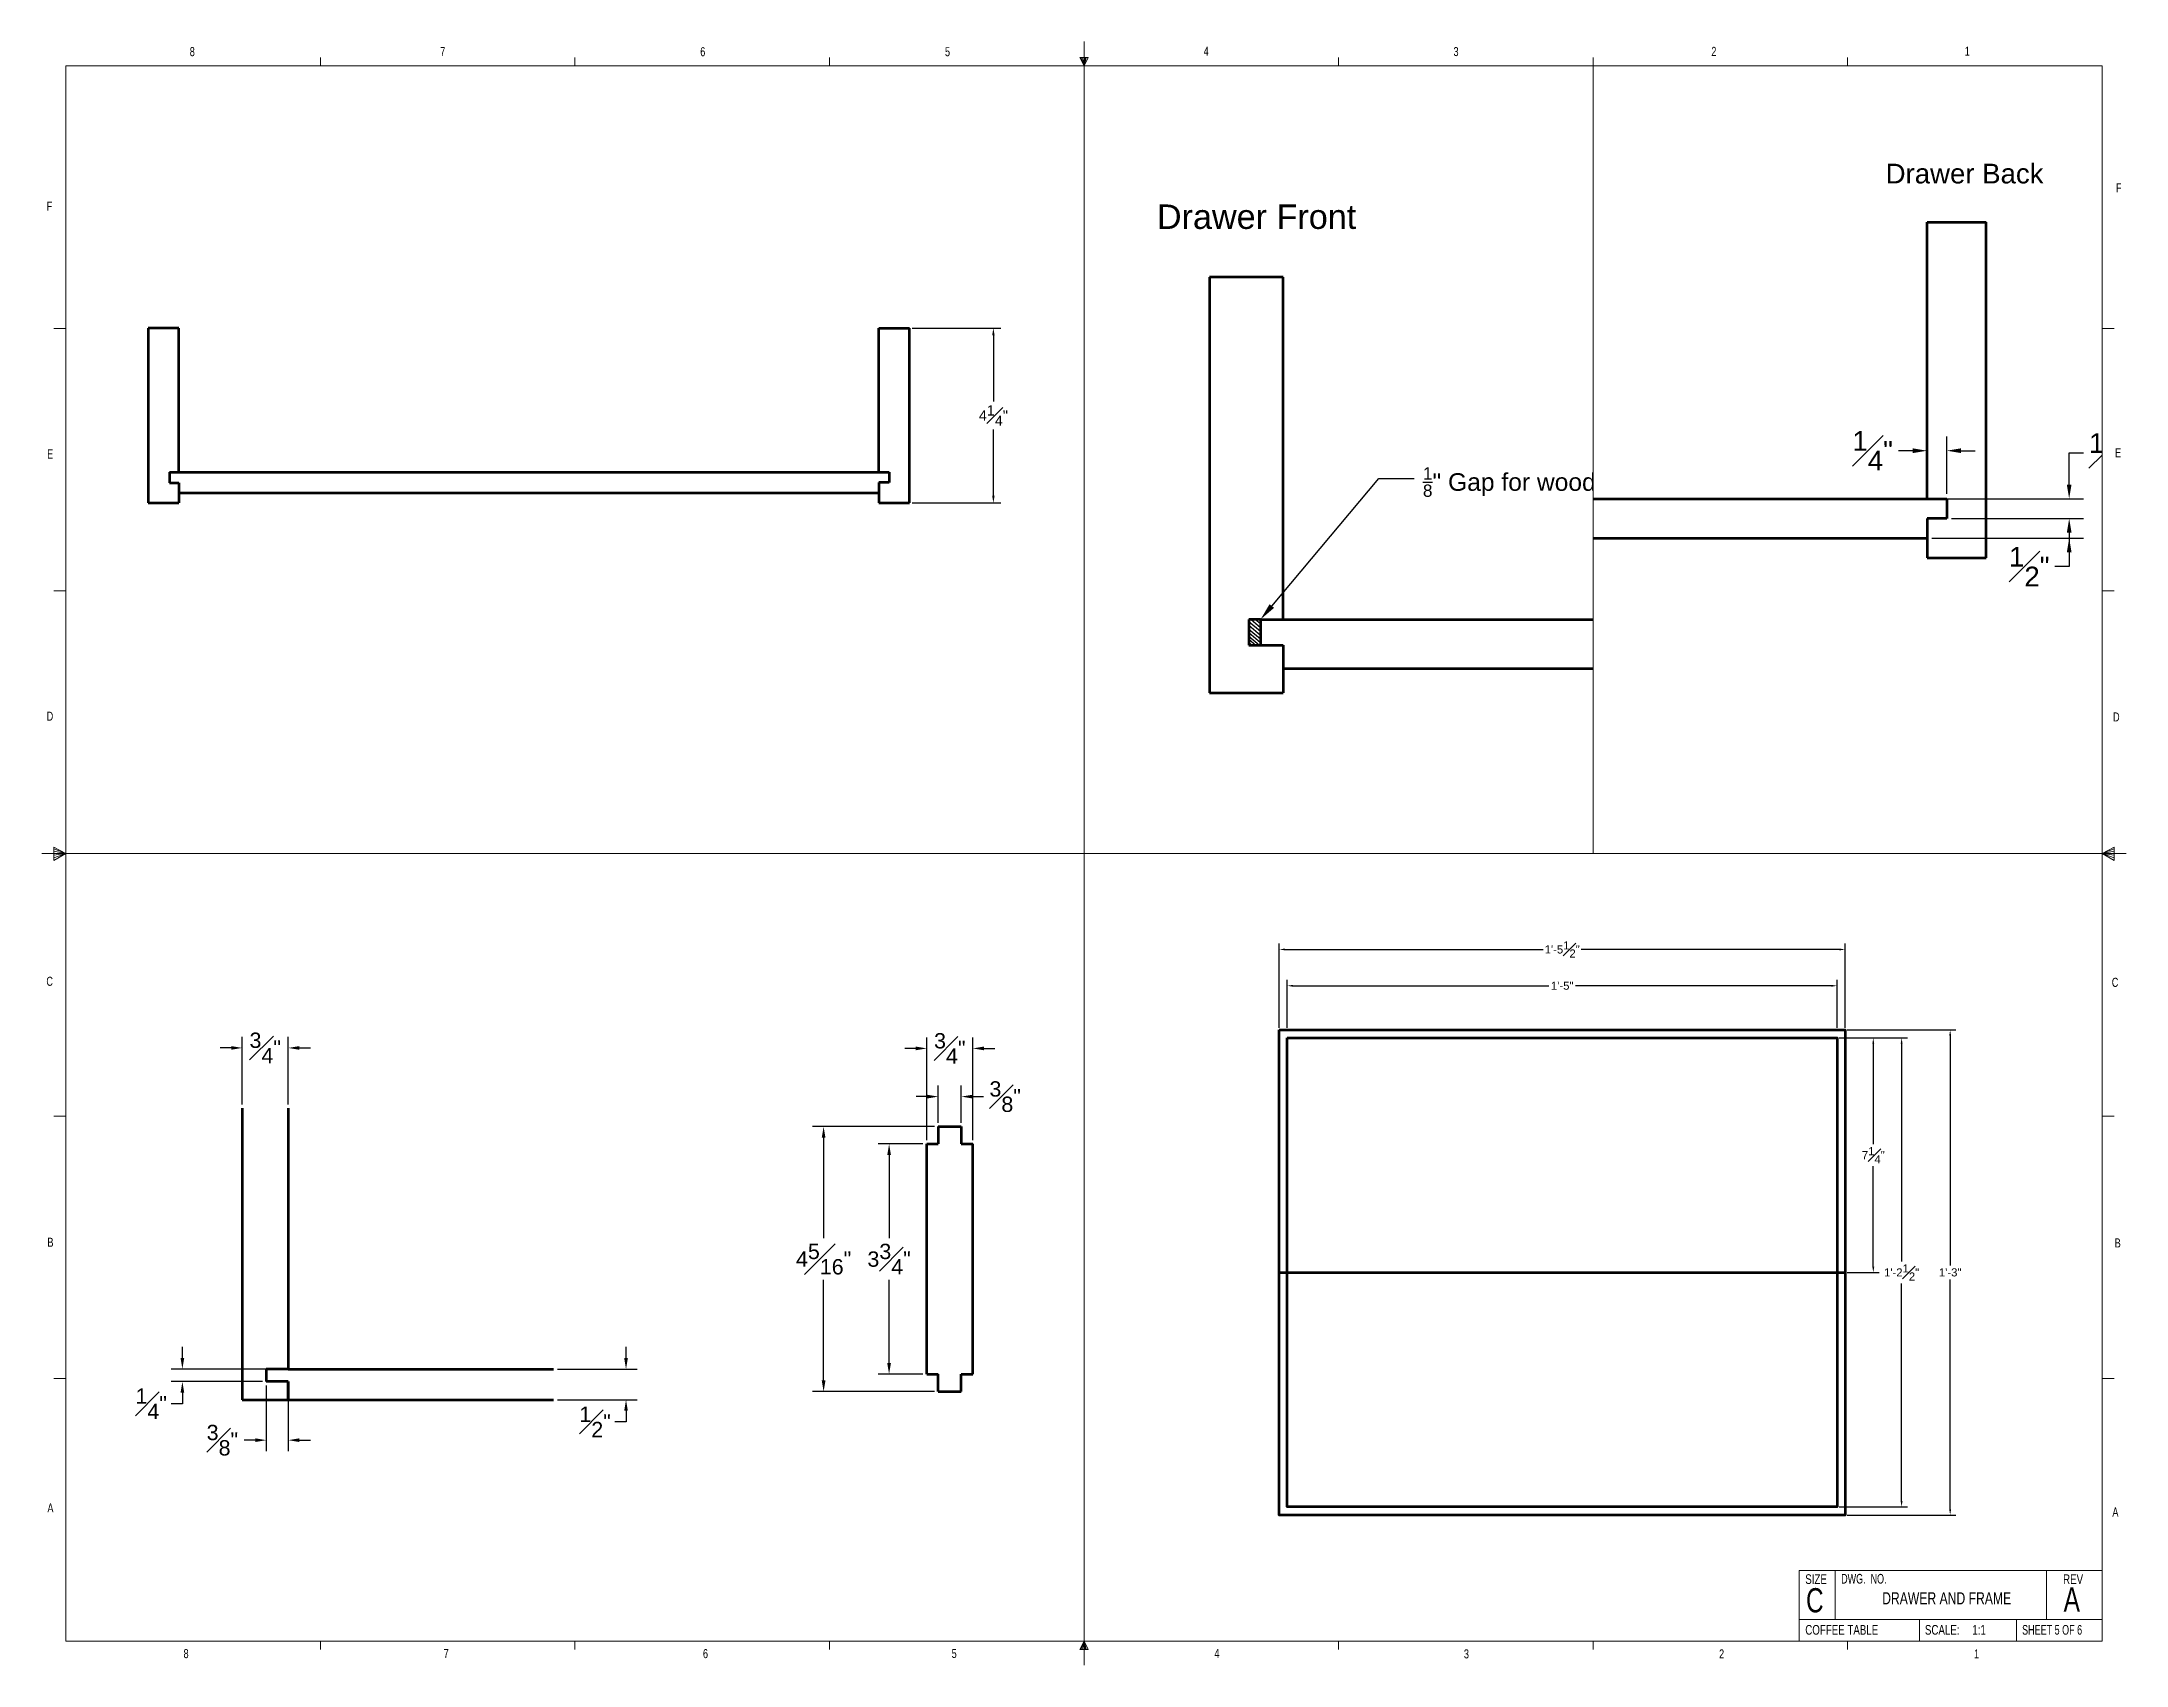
# Paper-space layout 'Drawer & Frame Detail' of a CAD drawing. Header units: inches. Extents: x 0.3 to 21.8, y 0.1 to 16.8.
# The model-space entities are those that its viewports show. They can reach past a viewport. Long polylines and large blocks are cut down to what shows.
import ezdxf
from ezdxf import colors
from ezdxf.entities.mleader import LeaderData, LeaderLine
from ezdxf.math import Vec2, Vec3

# ---------------------------------------------------------------- set-up
doc = ezdxf.new("R2010")
doc.units = ezdxf.units.IN
doc.header["$MEASUREMENT"] = 0
doc.linetypes.add('HIDDEN', pattern=[0.375, 0.25, -0.125])
doc.layers.get('0').update_dxf_attribs({"lineweight": 70, "true_color": 0xc2ced6})
for name, color, linetype in [('Dim', 5, 'Continuous'), ('FORMAT', 7, 'Continuous'), ('Hidden', 2, 'HIDDEN')]:
    doc.layers.add(name, color=color, linetype=linetype)
doc.styles.add('SLDTEXTSTYLE0', font='TXT', dxfattribs={"width": 0.75})
doc.styles.add('SLDTEXTSTYLE1', font='TXT', dxfattribs={"width": 0.692308})
doc.styles.add('SLDTEXTSTYLE2', font='TXT', dxfattribs={"width": 0.694444})
doc.styles.get("Standard").update_dxf_attribs({"font": 'Arial.ttf'})
doc.dimstyles.new('AnnotativeNickStandard', dxfattribs={"dimscale": 6, "dimtxt": 0.25, "dimasz": 0.18, "dimexe": 0.18, "dimexo": 0.0625, "dimgap": 0.09, "dimtad": 0, "dimtih": 1, "dimtoh": 1, "dimdec": 4, "dimrnd": 0.03125, "dimzin": 0, "dimdsep": 46, "dimlunit": 4, "dimtxsty": 'Standard', "dimcen": 0.09, "dimaunit": 1, "dimadec": 0, "dimazin": 0, "dimtfac": 1, "dimtdec": 4, "dimtofl": 0, "dimtmove": 0, "dimatfit": 3, "dimfxl": 1, "dimfrac": 1, "dimtolj": 1, "dimtzin": 0, "dimarcsym": 0})

# ---------------------------------------------------------------- blocks, each defined once
blk = doc.blocks.new('*D74')
at = {"layer": 'Defpoints', "color": 0, "transparency": 16777216}
for p in [(327.651, 132.158), (327.651, 127.908), (329.687, 127.908)]:
    blk.add_point(p, dxfattribs=at)
at = {"layer": 'Dim', "color": 0, "lineweight": -2, "transparency": 16777216}
for p, q in [((327.714, 132.158), (329.867, 132.158)), ((329.687, 131.978), (329.687, 130.371)), ((329.687, 128.088), (329.687, 129.696)), ((327.714, 127.908), (329.867, 127.908))]:
    blk.add_line(p, q, dxfattribs=at)
at = {"layer": 'Dim', "color": 0, "transparency": 16777216}
for points in [[(329.657, 131.978), (329.717, 131.978), (329.687, 132.158)], [(329.657, 128.088), (329.717, 128.088), (329.687, 127.908)]]:
    blk.add_solid(points, dxfattribs=at)
at = {"layer": 'Dim', "color": 0, "transparency": 16777216, "insert": (329.687, 130.033), "char_height": 0.25, "attachment_point": 5}
blk.add_mtext('\\A1;4{\\H1.000000x;\\S1#4;}"', dxfattribs=at)
blk = doc.blocks.new('*D94')
at = {"layer": 'Defpoints', "color": 0, "transparency": 16777216}
for p in [(360.912, 129.266), (360.662, 128.658), (360.912, 128.658)]:
    blk.add_point(p, dxfattribs=at)
at = {"layer": 'Dim', "color": 0, "lineweight": -2, "transparency": 16777216}
for p, q in [((360.662, 128.721), (360.662, 129.446)), ((360.912, 128.721), (360.912, 129.446)), ((360.482, 129.266), (360.302, 129.266)), ((361.092, 129.266), (361.272, 129.266))]:
    blk.add_line(p, q, dxfattribs=at)
at = {"layer": 'Dim', "color": 0, "transparency": 16777216}
for points in [[(360.482, 129.296), (360.482, 129.236), (360.662, 129.266)], [(361.092, 129.296), (361.092, 129.236), (360.912, 129.266)]]:
    blk.add_solid(points, dxfattribs=at)
at = {"layer": 'Dim', "color": 0, "transparency": 16777216, "insert": (359.974, 129.266), "char_height": 0.25, "attachment_point": 5}
blk.add_mtext('\\A1;{\\H1.000000x;\\S1#4;}"', dxfattribs=at)
blk = doc.blocks.new('*D95')
at = {"layer": 'Defpoints', "color": 0, "transparency": 16777216}
for p in [(360.912, 128.658), (360.912, 128.408), (362.462, 128.408)]:
    blk.add_point(p, dxfattribs=at)
at = {"layer": 'Dim', "color": 0, "lineweight": -2, "transparency": 16777216}
for p, q in [((362.462, 128.838), (362.462, 129.238)), ((362.462, 129.238), (362.642, 129.238)), ((360.974, 128.658), (362.642, 128.658)), ((360.974, 128.408), (362.642, 128.408)), ((362.462, 128.228), (362.462, 128.048))]:
    blk.add_line(p, q, dxfattribs=at)
at = {"layer": 'Dim', "color": 0, "transparency": 16777216}
for points in [[(362.432, 128.838), (362.492, 128.838), (362.462, 128.658)], [(362.432, 128.228), (362.492, 128.228), (362.462, 128.408)]]:
    blk.add_solid(points, dxfattribs=at)
at = {"layer": 'Dim', "color": 0, "transparency": 16777216, "insert": (362.969, 129.238), "char_height": 0.25, "attachment_point": 5}
blk.add_mtext('\\A1;{\\H1.000000x;\\S1#4;}"', dxfattribs=at)
blk = doc.blocks.new('*D96')
at = {"layer": 'Defpoints', "color": 0, "transparency": 16777216}
for p in [(360.662, 128.658), (360.662, 128.158), (362.462, 128.158)]:
    blk.add_point(p, dxfattribs=at)
at = {"layer": 'Dim', "color": 0, "lineweight": -2, "transparency": 16777216}
for p, q in [((362.462, 128.838), (362.462, 129.018)), ((360.724, 128.658), (362.642, 128.658)), ((360.724, 128.158), (362.642, 128.158)), ((362.462, 127.978), (362.462, 127.798)), ((362.462, 127.798), (362.282, 127.798))]:
    blk.add_line(p, q, dxfattribs=at)
at = {"layer": 'Dim', "color": 0, "transparency": 16777216}
for points in [[(362.432, 128.838), (362.492, 128.838), (362.462, 128.658)], [(362.432, 127.978), (362.492, 127.978), (362.462, 128.158)]]:
    blk.add_solid(points, dxfattribs=at)
at = {"layer": 'Dim', "color": 0, "transparency": 16777216, "insert": (361.957, 127.798), "char_height": 0.25, "attachment_point": 5}
blk.add_mtext('\\A1;{\\H1.000000x;\\S1#2;}"', dxfattribs=at)
blk = doc.blocks.new('*D98')
at = {"layer": 'Defpoints', "color": 0, "transparency": 16777216}
for p in [(317.781, 24.141), (317.031, 23.159), (317.781, 23.159)]:
    blk.add_point(p, dxfattribs=at)
at = {"layer": 'Dim', "color": 0, "lineweight": -2, "transparency": 16777216}
for p, q in [((317.031, 23.222), (317.031, 24.321)), ((317.781, 23.222), (317.781, 24.321)), ((316.851, 24.141), (316.671, 24.141)), ((317.961, 24.141), (318.141, 24.141))]:
    blk.add_line(p, q, dxfattribs=at)
at = {"layer": 'Dim', "color": 0, "transparency": 16777216}
for points in [[(316.851, 24.171), (316.851, 24.111), (317.031, 24.141)], [(317.961, 24.171), (317.961, 24.111), (317.781, 24.141)]]:
    blk.add_solid(points, dxfattribs=at)
at = {"layer": 'Dim', "color": 0, "transparency": 16777216, "insert": (317.406, 24.141), "char_height": 0.25, "attachment_point": 5}
blk.add_mtext('\\A1;{\\H1.000000x;\\S3#4;}"', dxfattribs=at)
blk = doc.blocks.new('*D99')
at = {"layer": 'Defpoints', "color": 0, "transparency": 16777216}
for p in [(322.103, 18.909), (322.103, 18.409), (323.284, 18.409)]:
    blk.add_point(p, dxfattribs=at)
at = {"layer": 'Dim', "color": 0, "lineweight": -2, "transparency": 16777216}
for p, q in [((323.284, 19.089), (323.284, 19.269)), ((322.166, 18.909), (323.464, 18.909)), ((322.166, 18.409), (323.464, 18.409)), ((323.284, 18.229), (323.284, 18.049)), ((323.284, 18.049), (323.104, 18.049))]:
    blk.add_line(p, q, dxfattribs=at)
at = {"layer": 'Dim', "color": 0, "transparency": 16777216}
for points in [[(323.254, 19.089), (323.314, 19.089), (323.284, 18.909)], [(323.254, 18.229), (323.314, 18.229), (323.284, 18.409)]]:
    blk.add_solid(points, dxfattribs=at)
at = {"layer": 'Dim', "color": 0, "transparency": 16777216, "insert": (322.78, 18.049), "char_height": 0.25, "attachment_point": 5}
blk.add_mtext('\\A1;{\\H1.000000x;\\S1#2;}"', dxfattribs=at)
blk = doc.blocks.new('*D100')
at = {"layer": 'Defpoints', "color": 0, "transparency": 16777216}
for p in [(317.781, 18.909), (316.056, 18.704), (317.423, 18.704)]:
    blk.add_point(p, dxfattribs=at)
at = {"layer": 'Dim', "color": 0, "lineweight": -2, "transparency": 16777216}
for p, q in [((316.056, 19.089), (316.056, 19.269)), ((317.719, 18.909), (315.876, 18.909)), ((317.361, 18.704), (315.876, 18.704)), ((316.056, 18.344), (315.876, 18.344)), ((316.056, 18.524), (316.056, 18.344))]:
    blk.add_line(p, q, dxfattribs=at)
at = {"layer": 'Dim', "color": 0, "transparency": 16777216}
for points in [[(316.026, 19.089), (316.086, 19.089), (316.056, 18.909)], [(316.026, 18.524), (316.086, 18.524), (316.056, 18.704)]]:
    blk.add_solid(points, dxfattribs=at)
at = {"layer": 'Dim', "color": 0, "transparency": 16777216, "insert": (315.548, 18.344), "char_height": 0.25, "attachment_point": 5}
blk.add_mtext('\\A1;{\\H1.000000x;\\S1#4;}"', dxfattribs=at)
blk = doc.blocks.new('*D101')
at = {"layer": 'Defpoints', "color": 0, "transparency": 16777216}
for p in [(317.423, 18.704), (317.781, 18.704), (317.423, 17.751)]:
    blk.add_point(p, dxfattribs=at)
at = {"layer": 'Dim', "color": 0, "lineweight": -2, "transparency": 16777216}
for p, q in [((317.423, 18.642), (317.423, 17.571)), ((317.781, 18.642), (317.781, 17.571)), ((317.243, 17.751), (317.063, 17.751)), ((317.961, 17.751), (318.141, 17.751))]:
    blk.add_line(p, q, dxfattribs=at)
at = {"layer": 'Dim', "color": 0, "transparency": 16777216}
for points in [[(317.243, 17.781), (317.243, 17.721), (317.423, 17.751)], [(317.961, 17.781), (317.961, 17.721), (317.781, 17.751)]]:
    blk.add_solid(points, dxfattribs=at)
at = {"layer": 'Dim', "color": 0, "transparency": 16777216, "insert": (316.708, 17.751), "char_height": 0.25, "attachment_point": 5}
blk.add_mtext('\\A1;{\\H1.000000x;\\S3#8;}"', dxfattribs=at)
blk = doc.blocks.new('*D102')
at = {"layer": 'Defpoints', "color": 0, "transparency": 16777216}
for p in [(328.934, 24.133), (328.184, 22.576), (328.934, 22.576)]:
    blk.add_point(p, dxfattribs=at)
at = {"layer": 'Dim', "color": 0, "lineweight": -2, "transparency": 16777216}
for p, q in [((328.184, 22.639), (328.184, 24.313)), ((328.934, 22.639), (328.934, 24.313)), ((328.004, 24.133), (327.824, 24.133)), ((329.114, 24.133), (329.294, 24.133))]:
    blk.add_line(p, q, dxfattribs=at)
at = {"layer": 'Dim', "color": 0, "transparency": 16777216}
for points in [[(328.004, 24.163), (328.004, 24.103), (328.184, 24.133)], [(329.114, 24.163), (329.114, 24.103), (328.934, 24.133)]]:
    blk.add_solid(points, dxfattribs=at)
at = {"layer": 'Dim', "color": 0, "transparency": 16777216, "insert": (328.559, 24.133), "char_height": 0.25, "attachment_point": 5}
blk.add_mtext('\\A1;{\\H1.000000x;\\S3#4;}"', dxfattribs=at)
blk = doc.blocks.new('*D103')
at = {"layer": 'Defpoints', "color": 0, "transparency": 16777216}
for p in [(328.746, 23.348), (328.371, 22.86), (328.746, 22.86)]:
    blk.add_point(p, dxfattribs=at)
at = {"layer": 'Dim', "color": 0, "lineweight": -2, "transparency": 16777216}
for p, q in [((328.371, 22.922), (328.371, 23.528)), ((328.746, 22.922), (328.746, 23.528)), ((328.191, 23.348), (328.011, 23.348)), ((328.926, 23.348), (329.106, 23.348))]:
    blk.add_line(p, q, dxfattribs=at)
at = {"layer": 'Dim', "color": 0, "transparency": 16777216}
for points in [[(328.191, 23.378), (328.191, 23.318), (328.371, 23.348)], [(328.926, 23.378), (328.926, 23.318), (328.746, 23.348)]]:
    blk.add_solid(points, dxfattribs=at)
at = {"layer": 'Dim', "color": 0, "transparency": 16777216, "insert": (329.461, 23.348), "char_height": 0.25, "attachment_point": 5}
blk.add_mtext('\\A1;{\\H1.000000x;\\S3#8;}"', dxfattribs=at)
blk = doc.blocks.new('*D104')
at = {"layer": 'Defpoints', "color": 0, "transparency": 16777216}
for p in [(328.184, 22.576), (327.57, 18.826), (328.184, 18.826)]:
    blk.add_point(p, dxfattribs=at)
at = {"layer": 'Dim', "color": 0, "lineweight": -2, "transparency": 16777216}
for p, q in [((328.121, 22.576), (327.39, 22.576)), ((327.57, 22.396), (327.57, 21.042)), ((327.57, 19.006), (327.57, 20.361)), ((328.121, 18.826), (327.39, 18.826))]:
    blk.add_line(p, q, dxfattribs=at)
at = {"layer": 'Dim', "color": 0, "transparency": 16777216}
for points in [[(327.54, 22.396), (327.6, 22.396), (327.57, 22.576)], [(327.54, 19.006), (327.6, 19.006), (327.57, 18.826)]]:
    blk.add_solid(points, dxfattribs=at)
at = {"layer": 'Dim', "color": 0, "transparency": 16777216, "insert": (327.57, 20.701), "char_height": 0.25, "attachment_point": 5}
blk.add_mtext('\\A1;3{\\H1.000000x;\\S3#4;}"', dxfattribs=at)
blk = doc.blocks.new('*D105')
at = {"layer": 'Defpoints', "color": 0, "transparency": 16777216}
for p in [(326.503, 22.86), (328.371, 22.86), (328.371, 18.543)]:
    blk.add_point(p, dxfattribs=at)
at = {"layer": 'Dim', "color": 0, "lineweight": -2, "transparency": 16777216}
for p, q in [((328.309, 22.86), (326.323, 22.86)), ((326.503, 22.68), (326.503, 21.042)), ((326.503, 18.723), (326.503, 20.361)), ((328.309, 18.543), (326.323, 18.543))]:
    blk.add_line(p, q, dxfattribs=at)
at = {"layer": 'Dim', "color": 0, "transparency": 16777216}
for points in [[(326.473, 22.68), (326.533, 22.68), (326.503, 22.86)], [(326.473, 18.723), (326.533, 18.723), (326.503, 18.543)]]:
    blk.add_solid(points, dxfattribs=at)
at = {"layer": 'Dim', "color": 0, "transparency": 16777216, "insert": (326.503, 20.701), "char_height": 0.25, "attachment_point": 5}
blk.add_mtext('\\A1;4{\\H1.000000x;\\S5#16;}"', dxfattribs=at)
blk = doc.blocks.new('*D120')
at = {"layer": 'Defpoints', "color": 0, "transparency": 16777216}
for p in [(360.979, 121.612), (343.479, 119.125), (360.979, 119.125)]:
    blk.add_point(p, dxfattribs=at)
at = {"layer": 'Dim', "color": 0, "lineweight": -2, "transparency": 16777216}
for p, q in [((343.479, 119.187), (343.479, 121.792)), ((360.979, 119.187), (360.979, 121.792)), ((343.659, 121.612), (351.639, 121.612)), ((360.799, 121.612), (352.82, 121.612))]:
    blk.add_line(p, q, dxfattribs=at)
at = {"layer": 'Dim', "color": 0, "transparency": 16777216}
for points in [[(343.659, 121.642), (343.659, 121.582), (343.479, 121.612)], [(360.799, 121.642), (360.799, 121.582), (360.979, 121.612)]]:
    blk.add_solid(points, dxfattribs=at)
at = {"layer": 'Dim', "color": 0, "transparency": 16777216, "insert": (352.229, 121.612), "char_height": 0.25, "attachment_point": 5}
blk.add_mtext('\\A1;1\'-5{\\H1.000000x;\\S1#2;}"', dxfattribs=at)
blk = doc.blocks.new('*D121')
at = {"layer": 'Defpoints', "color": 0, "transparency": 16777216}
for p in [(360.729, 120.489), (343.729, 119.125), (360.729, 119.125)]:
    blk.add_point(p, dxfattribs=at)
at = {"layer": 'Dim', "color": 0, "lineweight": -2, "transparency": 16777216}
for p, q in [((343.729, 119.187), (343.729, 120.669)), ((360.729, 119.187), (360.729, 120.669)), ((343.909, 120.489), (351.819, 120.489)), ((360.549, 120.489), (352.64, 120.489))]:
    blk.add_line(p, q, dxfattribs=at)
at = {"layer": 'Dim', "color": 0, "transparency": 16777216}
for points in [[(343.909, 120.519), (343.909, 120.459), (343.729, 120.489)], [(360.549, 120.519), (360.549, 120.459), (360.729, 120.489)]]:
    blk.add_solid(points, dxfattribs=at)
at = {"layer": 'Dim', "color": 0, "transparency": 16777216, "insert": (352.229, 120.489), "char_height": 0.25, "attachment_point": 5}
blk.add_mtext('\\A1;1\'-5"', dxfattribs=at)
blk = doc.blocks.new('*D122')
at = {"layer": 'Defpoints', "color": 0, "transparency": 16777216}
for p in [(360.979, 119.125), (360.979, 104.125), (364.225, 104.125)]:
    blk.add_point(p, dxfattribs=at)
at = {"layer": 'Dim', "color": 0, "lineweight": -2, "transparency": 16777216}
for p, q in [((361.042, 119.125), (364.405, 119.125)), ((364.225, 118.945), (364.225, 111.841)), ((364.225, 104.305), (364.225, 111.408)), ((361.042, 104.125), (364.405, 104.125))]:
    blk.add_line(p, q, dxfattribs=at)
at = {"layer": 'Dim', "color": 0, "transparency": 16777216}
for points in [[(364.195, 118.945), (364.255, 118.945), (364.225, 119.125)], [(364.195, 104.305), (364.255, 104.305), (364.225, 104.125)]]:
    blk.add_solid(points, dxfattribs=at)
at = {"layer": 'Dim', "color": 0, "transparency": 16777216, "insert": (364.225, 111.625), "char_height": 0.25, "attachment_point": 5}
blk.add_mtext('\\A1;1\'-3"', dxfattribs=at)
blk = doc.blocks.new('*D123')
at = {"layer": 'Defpoints', "color": 0, "transparency": 16777216}
for p in [(360.729, 118.875), (362.723, 118.875), (360.729, 104.375)]:
    blk.add_point(p, dxfattribs=at)
at = {"layer": 'Dim', "color": 0, "lineweight": -2, "transparency": 16777216}
for p, q in [((360.792, 118.875), (362.903, 118.875)), ((362.723, 118.695), (362.723, 111.964)), ((362.723, 104.555), (362.723, 111.286)), ((360.792, 104.375), (362.903, 104.375))]:
    blk.add_line(p, q, dxfattribs=at)
at = {"layer": 'Dim', "color": 0, "transparency": 16777216}
for points in [[(362.693, 118.695), (362.753, 118.695), (362.723, 118.875)], [(362.693, 104.555), (362.753, 104.555), (362.723, 104.375)]]:
    blk.add_solid(points, dxfattribs=at)
at = {"layer": 'Dim', "color": 0, "transparency": 16777216, "insert": (362.723, 111.625), "char_height": 0.25, "attachment_point": 5}
blk.add_mtext('\\A1;1\'-2{\\H1.000000x;\\S1#2;}"', dxfattribs=at)
blk = doc.blocks.new('*D124')
at = {"layer": 'Defpoints', "color": 0, "transparency": 16777216}
for p in [(360.729, 118.875), (361.848, 118.875), (360.979, 111.625)]:
    blk.add_point(p, dxfattribs=at)
at = {"layer": 'Dim', "color": 0, "lineweight": -2, "transparency": 16777216}
for p, q in [((360.792, 118.875), (362.028, 118.875)), ((361.848, 118.695), (361.848, 115.587)), ((361.848, 111.805), (361.848, 114.912)), ((361.042, 111.625), (362.028, 111.625))]:
    blk.add_line(p, q, dxfattribs=at)
at = {"layer": 'Dim', "color": 0, "transparency": 16777216}
for points in [[(361.818, 118.695), (361.878, 118.695), (361.848, 118.875)], [(361.818, 111.805), (361.878, 111.805), (361.848, 111.625)]]:
    blk.add_solid(points, dxfattribs=at)
at = {"layer": 'Dim', "color": 0, "transparency": 16777216, "insert": (361.848, 115.25), "char_height": 0.25, "attachment_point": 5}
blk.add_mtext('\\A1;7{\\H1.000000x;\\S1#4;}"', dxfattribs=at)

msp = doc.modelspace()

# ---------------------------------------------------------------- linework, layer by layer
for p, q in [((309.90104, 132.15832), (309.15104, 132.15832)), ((309.15104, 132.15832), (309.15104, 127.90832)), ((309.90104, 128.65832), (309.90104, 132.15832)), ((326.90104, 128.65832), (326.90104, 132.15832)), ((326.90104, 132.15832), (327.65104, 132.15832)), ((327.65104, 127.90832), (327.65104, 132.15832)), ((343.66175, 132.15832), (342.91175, 132.15832)), ((342.91175, 132.15832), (342.91175, 127.90832)), ((343.66175, 128.65832), (343.66175, 132.15832)), ((360.66175, 128.65832), (360.66175, 132.15832)), ((360.66175, 132.15832), (361.41175, 132.15832)), ((361.41175, 127.90832), (361.41175, 132.15832)), ((309.67086, 128.65832), (309.67086, 128.39564)), ((309.67086, 128.65832), (309.90104, 128.65832)), ((309.90104, 128.65832), (326.90104, 128.65832)), ((326.90104, 128.65832), (327.15104, 128.65832)), ((327.15104, 128.65832), (327.15104, 128.40832)), ((343.31254, 128.65832), (343.31254, 128.39564)), ((343.43157, 128.65832), (343.31254, 128.65832)), ((343.43157, 128.65832), (343.66175, 128.65832)), ((343.43157, 128.65832), (343.43157, 128.39564)), ((343.66175, 128.65832), (360.66175, 128.65832)), ((360.66175, 128.65832), (360.91175, 128.65832)), ((360.91175, 128.65832), (360.91175, 128.40832)), ((309.67086, 128.39564), (309.90104, 128.39564)), ((309.90104, 128.39564), (309.90104, 128.15832)), ((309.90104, 128.39564), (309.90104, 127.90832)), ((327.15104, 128.40832), (326.90104, 128.40832)), ((326.90104, 128.40832), (326.90104, 127.90832)), ((343.31254, 128.39564), (343.66175, 128.39564)), ((343.66175, 128.39564), (343.66175, 127.90832)), ((343.66175, 128.39564), (343.66175, 128.15832)), ((360.66175, 128.40832), (360.66175, 127.90832)), ((360.91175, 128.40832), (360.66175, 128.40832)), ((309.90104, 128.15832), (326.90104, 128.15832)), ((343.66175, 128.15832), (360.66175, 128.15832)), ((309.15104, 127.90832), (309.90104, 127.90832)), ((326.90104, 127.90832), (327.65104, 127.90832)), ((342.91175, 127.90832), (343.66175, 127.90832)), ((360.66175, 127.90832), (361.41175, 127.90832)), ((343.47921, 111.62465), (360.97921, 111.62465)), ((317.0311, 23.1595), (317.0311, 18.4095)), ((317.7811, 23.1595), (317.7811, 18.9095)), ((328.37112, 22.85959), (328.74612, 22.85959)), ((328.37112, 22.85959), (328.37112, 22.57627)), ((328.74612, 22.85959), (328.74612, 22.57627)), ((328.18362, 22.57627), (328.37112, 22.57627)), ((328.18362, 18.82627), (328.18362, 22.57627)), ((328.74612, 22.57627), (328.93362, 22.57627)), ((328.93362, 18.82627), (328.93362, 22.57627)), ((317.42343, 18.9095), (317.42343, 18.70419)), ((317.7811, 18.9095), (317.42343, 18.9095)), ((317.7811, 18.9095), (317.51364, 18.9095)), ((317.60243, 18.9095), (317.51364, 18.9095)), ((317.7811, 18.9095), (322.10314, 18.9095)), ((328.18362, 18.82627), (328.37112, 18.82627)), ((328.37112, 18.54295), (328.37112, 18.82627)), ((328.74612, 18.54295), (328.74612, 18.82627)), ((328.74612, 18.82627), (328.93362, 18.82627)), ((317.7811, 18.70419), (317.42343, 18.70419)), ((317.7811, 18.70419), (317.7811, 18.4095)), ((317.7811, 18.4095), (317.7811, 18.70419)), ((328.37112, 18.54295), (328.74612, 18.54295)), ((317.0311, 18.4095), (322.10314, 18.4095))]:
    msp.add_line(p, q)
for points in [[(343.47921, 119.12465), (360.97921, 119.12465), (360.97921, 104.12465), (343.47921, 104.12465)], [(343.72921, 118.87465), (360.72921, 118.87465), (360.72921, 104.37465), (343.72921, 104.37465)]]:
    msp.add_lwpolyline(points, close=True)
at = {"layer": 'Hidden'}
for p, q in [((343.31254, 128.63774), (343.43157, 128.53787)), ((343.31254, 128.59883), (343.43157, 128.49895)), ((343.31254, 128.56029), (343.43157, 128.46042)), ((343.31254, 128.52474), (343.43157, 128.42487)), ((343.31254, 128.48742), (343.42192, 128.39564)), ((343.33537, 128.65832), (343.43157, 128.5776)), ((343.3816, 128.65832), (343.43157, 128.61639)), ((343.31254, 128.45646), (343.38502, 128.39564)), ((343.31254, 128.42316), (343.34534, 128.39564))]:
    msp.add_line(p, q, dxfattribs=at)

# ---------------------------------------------------------------- texts
at = {"layer": 'Dim'}
for s, p in [('Drawer Front', (342.37292, 132.65022)), ('Drawer Back', (360.13815, 132.65022))]:
    msp.add_text(s, height=0.25, dxfattribs=at).set_placement(p)

# ---------------------------------------------------------------- dimensions: what is measured, and where the dimension line sits
for base, p1, p2, picture, middle in [((329.68715, 127.90832), (327.65104, 132.15832), (327.65104, 127.90832), '*D74', (329.68715, 130.03332)), ((362.46151, 128.15832), (360.66175, 128.65832), (360.66175, 128.15832), '*D96', (361.95715, 127.79832)), ((364.22489, 104.12465), (360.97921, 119.12465), (360.97921, 104.12465), '*D122', (364.22489, 111.62465)), ((362.7233, 118.87465), (360.72921, 104.37465), (360.72921, 118.87465), '*D123', (362.7233, 111.62465)), ((361.8475, 118.87465), (360.97921, 111.62465), (360.72921, 118.87465), '*D124', (361.8475, 115.24965)), ((326.50324, 22.85959), (328.37112, 18.54295), (328.37112, 22.85959), '*D105', (326.50324, 20.70127)), ((327.57026, 18.82627), (328.18362, 22.57627), (328.18362, 18.82627), '*D104', (327.57026, 20.70127)), ((316.05576, 18.70419), (317.7811, 18.9095), (317.42343, 18.70419), '*D100', (315.54798, 18.34419)), ((323.2839, 18.4095), (322.10314, 18.9095), (322.10314, 18.4095), '*D99', (322.77953, 18.0495))]:
    dim = msp.add_linear_dim(base=base, p1=p1, p2=p2, angle=90, dimstyle='AnnotativeNickStandard', dxfattribs=at)
    dim.commit()
    dim.dimension.update_dxf_attribs({"geometry": picture, "text_midpoint": middle})
dim = msp.add_linear_dim(base=(360.91175, 129.26645), p1=(360.66175, 128.65832), p2=(360.91175, 128.65832), dimstyle='AnnotativeNickStandard', dxfattribs=at)
dim.commit()
dim.dimension.update_dxf_attribs({"geometry": '*D94', "text_midpoint": (359.97397, 129.26645), "dimtype": 160})
dim = msp.add_linear_dim(base=(362.46151, 128.40832), p1=(360.91175, 128.65832), p2=(360.91175, 128.40832), angle=90, dimstyle='AnnotativeNickStandard', dxfattribs=at)
dim.commit()
dim.dimension.update_dxf_attribs({"geometry": '*D95', "text_midpoint": (362.96929, 129.23835), "dimtype": 160})
for base, p1, p2, picture, middle in [((360.97921, 121.61155), (343.47921, 119.12465), (360.97921, 119.12465), '*D120', (352.22921, 121.61155)), ((360.72921, 120.48935), (343.72921, 119.12465), (360.72921, 119.12465), '*D121', (352.22921, 120.48935)), ((317.7811, 24.14141), (317.0311, 23.1595), (317.7811, 23.1595), '*D98', (317.4061, 24.14141)), ((328.93362, 24.13272), (328.18362, 22.57627), (328.93362, 22.57627), '*D102', (328.55862, 24.13272)), ((328.74612, 23.34787), (328.37112, 22.85959), (328.74612, 22.85959), '*D103', (329.46118, 23.34787)), ((317.42343, 17.75068), (317.7811, 18.70419), (317.42343, 18.70419), '*D101', (316.70836, 17.75068))]:
    dim = msp.add_linear_dim(base=base, p1=p1, p2=p2, dimstyle='AnnotativeNickStandard', dxfattribs=at)
    dim.commit()
    dim.dimension.update_dxf_attribs({"geometry": picture, "text_midpoint": middle})

# ---------------------------------------------------------------- leaders
ml = msp.add_multileader_mtext('Standard', dxfattribs=at)
ml.set_content('\\A1;{\\H0.7x;\\S1/8;}" Gap for wood movement', color=256)
ml.set_leader_properties()
ml.build(insert=Vec2(0, 0))
ml.multileader.update_dxf_attribs({"dogleg_length": 0.36, "arrow_head_size": 0.18})
ctx = ml.context
ctx.base_point, ctx.char_height, ctx.arrow_head_size, ctx.landing_gap_size, ctx.plane_origin = Vec3(345.0014, 130.10014), 0.18, 0.18, 0.09, Vec3(343.43157, 128.65832)
notes = []
notes.append((ctx, [(0, (1, 1, 0), (344.6414, 130.10014), (1, 0), 0.36, [(0, [(343.43157, 128.65832)], 0, [])])]))
ctx.mtext.insert, ctx.mtext.flow_direction = Vec3(345.0914, 130.2147), 5
for ctx, leaders in notes:
    for number, flags, end, landing, length, lines in leaders:
        leader = LeaderData()
        leader.index, (leader.has_last_leader_line, leader.has_dogleg_vector, leader.attachment_direction) = number, flags
        leader.last_leader_point, leader.dogleg_vector, leader.dogleg_length = Vec3(end), Vec3(landing), length
        for number, points, colour, breaks in lines:
            line = LeaderLine()
            line.index, line.vertices, line.color, line.breaks = number, Vec3.list(points), colors.encode_raw_color(colour), breaks
            leader.lines.append(line)
        ctx.leaders.append(leader)

psp = doc.layouts.new('Drawer & Frame Detail')

# ---------------------------------------------------------------- linework, layer by layer
at = {"color": 7, "linetype": 'Continuous', "lineweight": 0}
for p, q in [((11.058, 16.566), (11.058, 16.814)), ((0.558, 16.566), (21.558, 16.566)), ((0.558, 16.566), (0.558, 0.316)), ((3.183, 16.566), (3.183, 16.651)), ((5.808, 16.566), (5.808, 16.651)), ((8.433, 16.566), (8.433, 16.651)), ((11.016, 16.651), (11.102, 16.651)), ((11.058, 16.566), (11.016, 16.651)), ((11.058, 16.566), (11.024, 16.651)), ((11.058, 16.566), (11.044, 16.651)), ((11.058, 16.566), (11.071, 16.651)), ((11.058, 16.566), (11.081, 16.651)), ((11.058, 16.566), (11.102, 16.651)), ((13.683, 16.566), (13.683, 16.651)), ((16.308, 16.566), (16.308, 16.651)), ((18.933, 16.566), (18.933, 16.651)), ((21.558, 0.316), (21.558, 16.566)), ((0.558, 13.857), (0.433, 13.857)), ((21.558, 13.857), (21.683, 13.857)), ((0.558, 11.149), (0.433, 11.149)), ((21.558, 11.149), (21.683, 11.149)), ((0.558, 8.441), (0.308, 8.441)), ((0.434, 8.506), (0.434, 8.368)), ((0.558, 8.441), (0.434, 8.506)), ((0.434, 8.488), (0.558, 8.441)), ((0.434, 8.464), (0.558, 8.441)), ((0.434, 8.368), (0.558, 8.441)), ((0.434, 8.395), (0.558, 8.441)), ((0.434, 8.422), (0.558, 8.441)), ((21.558, 8.441), (21.682, 8.506)), ((21.682, 8.488), (21.558, 8.441)), ((21.682, 8.464), (21.558, 8.441)), ((21.682, 8.422), (21.558, 8.441)), ((21.682, 8.395), (21.558, 8.441)), ((21.682, 8.368), (21.558, 8.441)), ((21.558, 8.441), (21.808, 8.441)), ((21.682, 8.506), (21.682, 8.368)), ((0.558, 5.733), (0.433, 5.733)), ((21.558, 5.733), (21.683, 5.733)), ((0.558, 3.025), (0.433, 3.025)), ((21.558, 3.025), (21.683, 3.025)), ((18.433, 1.047), (18.433, 0.316)), ((18.433, 1.047), (21.558, 1.047)), ((18.806, 1.047), (18.806, 0.54)), ((20.986, 1.047), (20.986, 0.54)), ((18.433, 0.54), (21.558, 0.54)), ((19.676, 0.54), (19.676, 0.316)), ((20.677, 0.54), (20.677, 0.316)), ((21.558, 0.316), (0.558, 0.316)), ((3.183, 0.316), (3.183, 0.231)), ((5.808, 0.316), (5.808, 0.231)), ((8.433, 0.316), (8.433, 0.231)), ((11.058, 0.316), (11.016, 0.23)), ((11.016, 0.23), (11.102, 0.23)), ((11.058, 0.316), (11.024, 0.23)), ((11.058, 0.316), (11.044, 0.23)), ((11.058, 0.316), (11.058, 0.068)), ((11.058, 0.316), (11.102, 0.23)), ((11.058, 0.316), (11.081, 0.23)), ((11.058, 0.316), (11.071, 0.23)), ((13.683, 0.316), (13.683, 0.231)), ((16.308, 0.316), (16.308, 0.231)), ((18.933, 0.316), (18.933, 0.231))]:
    psp.add_line(p, q, dxfattribs=at)

# ---------------------------------------------------------------- texts
at = {"color": 7, "linetype": 'Continuous', "lineweight": 0, "attachment_point": 1}
for s, insert, char_height, style in [('8', (1.835, 16.758), 0.0937, 'SLDTEXTSTYLE0'), ('7', (4.418, 16.758), 0.0937, 'SLDTEXTSTYLE0'), ('6', (7.1, 16.757), 0.0937, 'SLDTEXTSTYLE0'), ('5', (9.624, 16.757), 0.0937, 'SLDTEXTSTYLE0'), ('4', (12.292, 16.762), 0.0937, 'SLDTEXTSTYLE0'), ('3', (14.869, 16.759), 0.0937, 'SLDTEXTSTYLE0'), ('2', (17.528, 16.76), 0.0937, 'SLDTEXTSTYLE0'), ('1', (20.142, 16.762), 0.0937, 'SLDTEXTSTYLE0'), ('F', (21.701, 15.352), 0.0937, 'SLDTEXTSTYLE0'), ('F', (0.359, 15.163), 0.0937, 'SLDTEXTSTYLE0'), ('E', (0.364, 12.608), 0.0937, 'SLDTEXTSTYLE0'), ('E', (21.692, 12.621), 0.0937, 'SLDTEXTSTYLE0'), ('D', (0.359, 9.904), 0.0937, 'SLDTEXTSTYLE0'), ('D', (21.671, 9.896), 0.0937, 'SLDTEXTSTYLE0'), ('C', (0.356, 7.17), 0.0937, 'SLDTEXTSTYLE0'), ('C', (21.658, 7.159), 0.0937, 'SLDTEXTSTYLE0'), ('B', (0.367, 4.478), 0.0937, 'SLDTEXTSTYLE0'), ('B', (21.688, 4.471), 0.0937, 'SLDTEXTSTYLE0'), ('A', (0.367, 1.738), 0.0937, 'SLDTEXTSTYLE0'), ('A', (21.664, 1.696), 0.0937, 'SLDTEXTSTYLE0'), ('SIZE', (18.497, 1.007), 0.1, 'SLDTEXTSTYLE0'), ('C', (18.505, 0.864), 0.25, 'SLDTEXTSTYLE0'), ('DWG.  NO.', (18.867, 1.011), 0.1, 'SLDTEXTSTYLE1'), ('REV', (21.156, 1.006), 0.1, 'SLDTEXTSTYLE0'), ('COFFEE TABLE', (18.497, 0.484), 0.1, 'SLDTEXTSTYLE0'), ('SCALE:', (19.731, 0.484), 0.1, 'SLDTEXTSTYLE0'), ('1:1', (20.22, 0.484), 0.1, 'SLDTEXTSTYLE0'), ('SHEET 5 OF 6', (20.733, 0.484), 0.1, 'SLDTEXTSTYLE2'), ('8', (1.771, 0.236), 0.0937, 'SLDTEXTSTYLE0'), ('7', (4.454, 0.237), 0.0937, 'SLDTEXTSTYLE0'), ('6', (7.128, 0.236), 0.0937, 'SLDTEXTSTYLE0'), ('5', (9.693, 0.237), 0.0937, 'SLDTEXTSTYLE0'), ('4', (12.403, 0.237), 0.0937, 'SLDTEXTSTYLE0'), ('3', (14.976, 0.233), 0.0937, 'SLDTEXTSTYLE0'), ('2', (17.608, 0.233), 0.0937, 'SLDTEXTSTYLE0'), ('1', (20.237, 0.233), 0.0937, 'SLDTEXTSTYLE0')]:
    psp.add_mtext(s, dxfattribs=dict(at, insert=insert, char_height=char_height, style=style))
at = {"layer": 'FORMAT', "attachment_point": 1, "style": 'SLDTEXTSTYLE0'}
for s, insert, char_height in [('A', (21.162, 0.873), 0.25), ('DRAWER AND FRAME', (19.29, 0.822), 0.125)]:
    psp.add_mtext(s, dxfattribs=dict(at, insert=insert, char_height=char_height))

# ---------------------------------------------------------------- viewports
at = {"layer": 'Dim', "view_target_point": (496.66594, 63.19796)}
for center, size, view_center_point, view_height, status in [((5.808, 12.503), (10.5, 8.125), (-177.144, 65.76335), 19.138545, 3), ((13.683, 12.503), (5.25, 8.125), (-152.43689, 67.09422), 8.051632, 5), ((18.933, 12.503), (5.25, 8.125), (-137.0102, 65.95494), 9.975303, 4), ((16.308, 4.378), (10.5, 8.125), (-143.4835, 49.20046), 24.3585635, 6)]:
    psp.add_viewport(center=center, size=size, view_center_point=view_center_point, view_height=view_height, status=status, dxfattribs=at)
psp.add_viewport(center=(5.808, 4.378), size=(10.5, 8.125), view_center_point=(-174.21379, -42.30715), view_height=12.8345941, dxfattribs=at)

doc.saveas('drawing.dxf')
